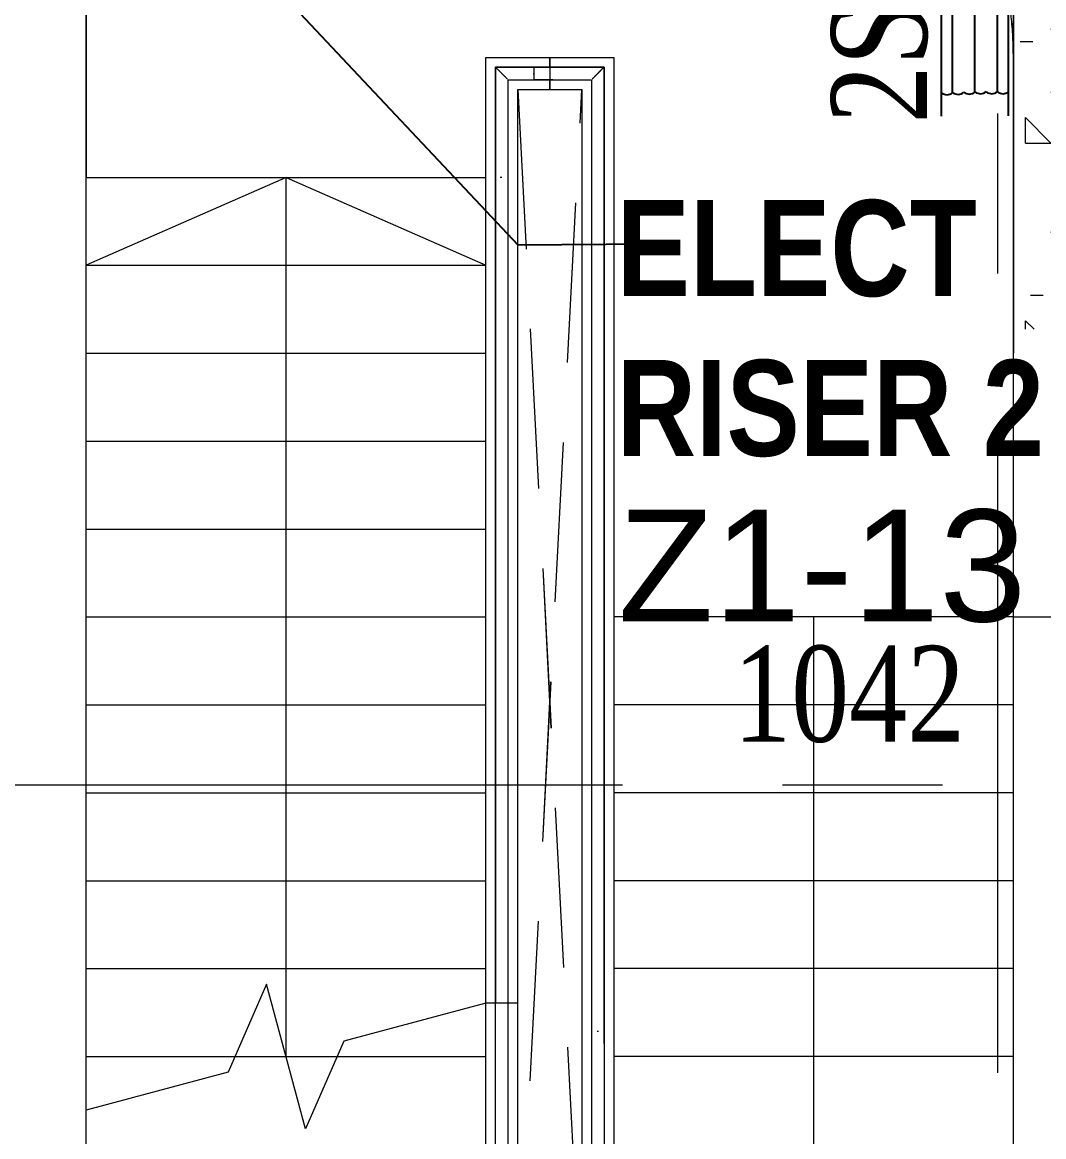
# Model space of a CAD drawing. Header units: millimetres. Extents: x -282761 to 137668, y -273845 to 94451.
# Drawn here: x 100756 to 103950, y -54725 to -51239 of the extents above; entities that cross this region are included whole.
import ezdxf
from ezdxf import colors
from ezdxf.entities.mleader import LeaderData, LeaderLine
from ezdxf.math import Vec2, Vec3

# ---------------------------------------------------------------- set-up
doc = ezdxf.new("R2010")
doc.units = ezdxf.units.MM
for name, pattern in [('BLK_2 - 1ST__2ND_STOREY_PLAN-archi clean_11 SEPT 2024$0$1599_DB_A_BLK2_HQ_R21-2ND STOREY 20230517--$0$IDA - Hidden 2-1', [750, 500, -250]), ('BLK_2 - 1ST__2ND_STOREY_PLAN-archi clean_11 SEPT 2024$0$1599_DB_A_BLK2_HQ_R21-2ND STOREY 20230517--$0$IDA_Stair Clear', [675, 400, -137.5, 0, -137.5]), ('BLK_2 - 1ST__2ND_STOREY_PLAN-archi clean_11 SEPT 2024$0$IDA - Grid Line', [3500, 2000, -500, 500, -500]), ('BLK_2 - 1ST__2ND_STOREY_PLAN-archi clean_11 SEPT 2024$0$IDA - Hidden 065', [537.5, 375, -162.5]), ('BLK_2 - 1ST__2ND_STOREY_PLAN-archi clean_11 SEPT 2024$0$IDA - Hidden 2-1', [750, 500, -250]), ('BLK_2 - 1ST__2ND_STOREY_PLAN-archi clean_11 SEPT 2024$0$IDA_Stair Clear', [675, 400, -137.5, 0, -137.5])]:
    doc.linetypes.add(name, pattern=pattern)
for name, color, linetype in [('ADRESS', 42, 'Continuous'), ('ANNOTATION', 7, 'Continuous'), ('M-_FIRE----_E-', 14, 'Continuous'), ('ROOMNAME', 7, 'Continuous'), ('ZONENAME', 152, 'Continuous')]:
    doc.layers.add(name, color=color, linetype=linetype)
for name, color, linetype, lineweight in [('BLK_2 - 1ST__2ND_STOREY_PLAN-archi clean_11 SEPT 2024$0$0-1', 8, 'Continuous', 5), ('BLK_2 - 1ST__2ND_STOREY_PLAN-archi clean_11 SEPT 2024$0$1599_DB_A_BLK2_HQ_R21-2ND STOREY 20230517--$0$A-_DETA----_ED-3', 8, 'BLK_2 - 1ST__2ND_STOREY_PLAN-archi clean_11 SEPT 2024$0$1599_DB_A_BLK2_HQ_R21-2ND STOREY 20230517--$0$IDA_Stair Clear', 9), ('BLK_2 - 1ST__2ND_STOREY_PLAN-archi clean_11 SEPT 2024$0$1599_DB_A_BLK2_HQ_R21-2ND STOREY 20230517--$0$A-_DETA----_ED-4', 8, 'BLK_2 - 1ST__2ND_STOREY_PLAN-archi clean_11 SEPT 2024$0$1599_DB_A_BLK2_HQ_R21-2ND STOREY 20230517--$0$IDA - Hidden 2-1', 9), ('BLK_2 - 1ST__2ND_STOREY_PLAN-archi clean_11 SEPT 2024$0$1599_DB_A_BLK2_HQ_R21-2ND STOREY 20230517--$0$A-_HANR----_E3', 8, 'Continuous', 9), ('BLK_2 - 1ST__2ND_STOREY_PLAN-archi clean_11 SEPT 2024$0$1599_DB_A_BLK2_HQ_R21-2ND STOREY 20230517--$0$A-_HANR----_E6', 8, 'Continuous', 9), ('BLK_2 - 1ST__2ND_STOREY_PLAN-archi clean_11 SEPT 2024$0$1599_DB_A_BLK2_HQ_R21-2ND STOREY 20230517--$0$S-_COLN----_E', 8, 'Continuous', 9), ('BLK_2 - 1ST__2ND_STOREY_PLAN-archi clean_11 SEPT 2024$0$_CATCHMENT_DRAIN', 8, 'Continuous', 0), ('BLK_2 - 1ST__2ND_STOREY_PLAN-archi clean_11 SEPT 2024$0$A-_DETA----_ED-3', 8, 'BLK_2 - 1ST__2ND_STOREY_PLAN-archi clean_11 SEPT 2024$0$IDA - Hidden 065', 9), ('BLK_2 - 1ST__2ND_STOREY_PLAN-archi clean_11 SEPT 2024$0$A-_DETA----_ED-5', 8, 'BLK_2 - 1ST__2ND_STOREY_PLAN-archi clean_11 SEPT 2024$0$IDA - Hidden 2-1', 9), ('BLK_2 - 1ST__2ND_STOREY_PLAN-archi clean_11 SEPT 2024$0$A-_DETA----_ED-6', 8, 'BLK_2 - 1ST__2ND_STOREY_PLAN-archi clean_11 SEPT 2024$0$IDA_Stair Clear', 9), ('BLK_2 - 1ST__2ND_STOREY_PLAN-archi clean_11 SEPT 2024$0$A-_HANR----_E1', 8, 'Continuous', 9), ('BLK_2 - 1ST__2ND_STOREY_PLAN-archi clean_11 SEPT 2024$0$A-_HANR----_E3', 8, 'Continuous', 9), ('BLK_2 - 1ST__2ND_STOREY_PLAN-archi clean_11 SEPT 2024$0$A-_HANR----_E6', 8, 'Continuous', 9), ('BLK_2 - 1ST__2ND_STOREY_PLAN-archi clean_11 SEPT 2024$0$A-_WALL----_E-1', 8, 'Continuous', 18), ('BLK_2 - 1ST__2ND_STOREY_PLAN-archi clean_11 SEPT 2024$0$A-_WALLPRTN_E', 8, 'Continuous', 9), ('BLK_2 - 1ST__2ND_STOREY_PLAN-archi clean_11 SEPT 2024$0$A-_WALLPRTN_E-1', 8, 'Continuous', 18), ('BLK_2 - 1ST__2ND_STOREY_PLAN-archi clean_11 SEPT 2024$0$S-_ANOTGRID_E-1', 8, 'BLK_2 - 1ST__2ND_STOREY_PLAN-archi clean_11 SEPT 2024$0$IDA - Grid Line', 9), ('BLK_2 - 1ST__2ND_STOREY_PLAN-archi clean_11 SEPT 2024$0$S-_STRC----_A', 8, 'Continuous', 9), ('BLK_2 - 1ST__2ND_STOREY_PLAN-archi clean_11 SEPT 2024$0$S-_STRC----_E', 8, 'Continuous', 9)]:
    doc.layers.add(name, color=color, linetype=linetype, lineweight=lineweight)
doc.styles.add('BLK_2 - 1ST__2ND_STOREY_PLAN_12  JUNE 2024$0$Arial Narrow_B_3', font='ARIALNB.TTF', dxfattribs={"height": 300})
doc.styles.get("Standard").update_dxf_attribs({"font": 'arial.ttf'})
doc.styles.add('TIME', font='times.ttf', dxfattribs={"width": 0.8})
doc.dimstyles.new('ROOM', dxfattribs={"dimscale": 1000, "dimtxt": 0.18, "dimasz": 0.18, "dimexe": 0.18, "dimexo": 0.0625, "dimgap": 0.09, "dimtad": 0, "dimtih": 1, "dimtoh": 1, "dimdec": 0, "dimzin": 0, "dimdsep": 46, "dimtxsty": 'Standard', "dimblk": 'OBLIQUE', "dimcen": 0.09, "dimadec": 0, "dimazin": 0, "dimtfac": 1, "dimtdec": 0, "dimtofl": 0, "dimtmove": 0, "dimatfit": 3, "dimldrblk": 'DOT', "dimfxl": 1, "dimtolj": 1, "dimtzin": 0, "dimarcsym": 0})

# ---------------------------------------------------------------- blocks, each defined once
blk = doc.blocks.new('_Dot')
at = {"color": 0, "linetype": 'ByBlock', "lineweight": -2}
blk.add_line((-0.5, 0), (-1, 0), dxfattribs=at)
at = {"color": 0, "linetype": 'ByBlock', "const_width": 0.5}
blk.add_lwpolyline([(-0.25, 0, 1), (0.25, 0, 1)], format="xyb", close=True, dxfattribs=at)
blk = doc.blocks.new('_Oblique')
at = {"color": 0, "linetype": 'ByBlock', "lineweight": -2}
blk.add_line((-0.5, -0.5), (0.5, 0.5), dxfattribs=at)
blk = doc.blocks.new('2SFH')
for p, q in [((-60515.9, -53977.6), (-59701.4, -53977.6)), ((-60424.2, -54021.3), (-59773.1, -54021.3)), ((-60421.6, -54108.9), (-59775.7, -54108.9)), ((-60421.6, -54196.5), (-59775.7, -54196.5)), ((-60514.8, -54240.3), (-59700.3, -54240.3))]:
    blk.add_line(p, q)
for centre, start, end in [((-60398.7, -53998.7), 141.7332, 221.6416), ((-59798.6, -53998.7), 318.3584, 38.2668), ((-60397.4, -54042.5), 141.7332, 221.6416), ((-59799.9, -54042.5), 318.3584, 38.2668), ((-60396.1, -54086.2), 141.7332, 221.6416), ((-59801.2, -54086.2), 318.3584, 38.2668), ((-60394.8, -54130), 141.7332, 221.6416), ((-59802.5, -54130), 318.3584, 38.2668), ((-60394.8, -54173.8), 141.7332, 221.6416), ((-59802.5, -54173.8), 318.3584, 38.2668), ((-60394.8, -54217.6), 141.7332, 221.6416), ((-59802.5, -54217.6), 318.3584, 38.2668)]:
    blk.add_arc(centre, 34.1, start, end)
at = {"style": 'TIME', "width": 0.8}
blk.add_text('2SFH', height=375, dxfattribs=at).set_placement((-60545.1, -53920.9))
blk = doc.blocks.new('BLK_2 - 1ST__2ND_STOREY_PLAN-archi clean_11 SEPT 2024$0$Railing - Railing-4034305-BLK 2 2ND STOREY PLAN')
at = {"layer": 'BLK_2 - 1ST__2ND_STOREY_PLAN-archi clean_11 SEPT 2024$0$A-_HANR----_E3'}
for p, q in [((12420.7, -51349.7), (12620.7, -51349.7)), ((12420.7, -51724.7), (12420.7, -51349.7)), ((12620.7, -51349.7), (12620.7, -51379.7)), ((12520.7, -51449.7), (12620.7, -51449.7)), ((12520.7, -51724.7), (12520.7, -51449.7)), ((12620.7, -51419.7), (12620.7, -51449.7)), ((12420.7, -55297.1), (12420.7, -51724.7)), ((12520.7, -55297.1), (12520.7, -51724.7)), ((12720.7, -51724.7), (12720.7, -55024.7)), ((12820.7, -51724.7), (12820.7, -55024.7))]:
    blk.add_line(p, q, dxfattribs=at)
blk = doc.blocks.new('BLK_2 - 1ST__2ND_STOREY_PLAN-archi clean_11 SEPT 2024$0$Top Rail Type - Top Rail_Internal_-4034306-BLK 2 2ND STOREY PLAN')
at = {"layer": 'BLK_2 - 1ST__2ND_STOREY_PLAN-archi clean_11 SEPT 2024$0$A-_HANR----_E6'}
for p, q in [((12450.7, -51379.7), (12450.7, -51718.8)), ((12620.7, -51379.7), (12450.7, -51379.7)), ((12620.7, -51399.7), (12620.7, -51404.8)), ((12490.7, -51718.8), (12490.7, -51419.7)), ((12490.7, -51419.7), (12620.7, -51419.7)), ((12450.7, -51718.8), (12450.7, -54307.2)), ((12490.7, -54307.2), (12490.7, -51718.8))]:
    blk.add_line(p, q, dxfattribs=at)
for points in [[(12488, -51417), (12487.6, -51416.5), (12486.9, -51415.8), (12485.8, -51414.7), (12484.6, -51413.5), (12482.9, -51411.9), (12481.1, -51410), (12479.6, -51408.5), (12478.4, -51407.3), (12477.1, -51406.1), (12475.9, -51404.8), (12474.6, -51403.6), (12473.3, -51402.3), (12472, -51401), (12470.7, -51399.7), (12469.4, -51398.4), (12468.1, -51397), (12466.8, -51395.7), (12465.5, -51394.5), (12464.3, -51393.2), (12463.1, -51392), (12461.9, -51390.8), (12460.7, -51389.7), (12459.6, -51388.5), (12458.2, -51387.1), (12456.9, -51385.8), (12455.7, -51384.6), (12454.6, -51383.5), (12453.8, -51382.8), (12453.4, -51382.3)], [(12453.4, -51382.3), (12453.8, -51382.8), (12454.6, -51383.5), (12455.7, -51384.6), (12456.9, -51385.8), (12458.5, -51387.5), (12460.3, -51389.3), (12461.9, -51390.8), (12463.1, -51392), (12464.3, -51393.2), (12465.5, -51394.5), (12466.8, -51395.7), (12468.1, -51397), (12469.4, -51398.4), (12470.7, -51399.7), (12472, -51401), (12473.3, -51402.3), (12474.6, -51403.6), (12475.9, -51404.8), (12477.1, -51406.1), (12478.4, -51407.3), (12479.6, -51408.5), (12480.7, -51409.7), (12481.8, -51410.8), (12483.2, -51412.2), (12484.6, -51413.5), (12485.8, -51414.7), (12486.9, -51415.8), (12487.6, -51416.5), (12488, -51417)]]:
    blk.add_open_spline(points, degree=3, knots=[0.1666667, 0.1666667, 0.1666667, 0.1666667, 0.2083333, 0.2291667, 0.25, 0.2916667, 0.3333333, 0.3541667, 0.375, 0.3958333, 0.4166667, 0.4375, 0.4583333, 0.4791667, 0.5, 0.5208333, 0.5416667, 0.5625, 0.5833333, 0.6041667, 0.625, 0.6458333, 0.6666667, 0.6875, 0.7083333, 0.75, 0.7708333, 0.7916667, 0.8333333, 0.8333333, 0.8333333, 0.8333333], dxfattribs=at)
blk.add_open_spline([(12470.7, -51724.7), (12469, -51724.7), (12467.2, -51724.6), (12465.5, -51724.5)], degree=3, dxfattribs=at)
blk = doc.blocks.new('BLK_2 - 1ST__2ND_STOREY_PLAN-archi clean_11 SEPT 2024$0$Top Rail Type - Top Rail_Internal_-V71-BLK 2 2ND STOREY PLAN')
at = {"layer": 'BLK_2 - 1ST__2ND_STOREY_PLAN-archi clean_11 SEPT 2024$0$A-_HANR----_E6'}
for p, q in [((12450.7, -51379.7), (12620.7, -51379.7)), ((12450.7, -51724.7), (12450.7, -51379.7)), ((12620.7, -51379.7), (12620.7, -51419.7)), ((12490.7, -51419.7), (12620.7, -51419.7)), ((12490.7, -51724.7), (12490.7, -51419.7)), ((12450.7, -54307.2), (12450.7, -51724.7)), ((12490.7, -54307.2), (12490.7, -51724.7))]:
    blk.add_line(p, q, dxfattribs=at)
blk = doc.blocks.new('BLK_2 - 1ST__2ND_STOREY_PLAN-archi clean_11 SEPT 2024$0$Railing - Railing-3054689-BLK 2 2ND STOREY PLAN')
at = {"layer": 'BLK_2 - 1ST__2ND_STOREY_PLAN-archi clean_11 SEPT 2024$0$A-_HANR----_E3'}
for p, q in [((12620.7, -51349.7), (12820.7, -51349.7)), ((12620.7, -51379.7), (12620.7, -51349.7)), ((12820.7, -51349.7), (12820.7, -52824.7)), ((12620.7, -51449.7), (12620.7, -51419.7)), ((12620.7, -51449.7), (12720.7, -51449.7)), ((12720.7, -51449.7), (12720.7, -52824.7)), ((12720.7, -52824.7), (12720.7, -55024.7)), ((12820.7, -52824.7), (12820.7, -55024.7)), ((12520.7, -54307.2), (12420.7, -54307.2)), ((12420.7, -55299.7), (12420.7, -54307.2)), ((12485.7, -54307.2), (12455.7, -54307.2)), ((12485.7, -54307.2), (12455.7, -54307.2)), ((12485.7, -54307.2), (12455.7, -54307.2)), ((12485.7, -54307.2), (12455.7, -54307.2)), ((12485.7, -54307.2), (12455.7, -54307.2)), ((12520.7, -55299.7), (12520.7, -54307.2))]:
    blk.add_line(p, q, dxfattribs=at)
blk = doc.blocks.new('BLK_2 - 1ST__2ND_STOREY_PLAN-archi clean_11 SEPT 2024$0$Top Rail Type - Top Rail_Internal_-3054690-BLK 2 2ND STOREY PLAN')
at = {"layer": 'BLK_2 - 1ST__2ND_STOREY_PLAN-archi clean_11 SEPT 2024$0$A-_HANR----_E6'}
for p, q in [((12620.7, -51379.7), (12590.7, -51379.7)), ((12630.7, -51379.7), (12590.7, -51379.7)), ((12790.7, -51379.7), (12620.7, -51379.7)), ((12790.7, -52830.5), (12790.7, -51379.7)), ((12590.7, -51419.7), (12620.7, -51419.7)), ((12590.7, -51419.7), (12630.7, -51419.7)), ((12620.7, -51419.7), (12750.7, -51419.7)), ((12750.7, -51419.7), (12750.7, -52830.5)), ((12750.7, -52830.5), (12750.7, -54433.3)), ((12790.7, -54433.3), (12790.7, -52830.5)), ((12772.8, -54396.3), (12768.6, -54396.3))]:
    blk.add_line(p, q, dxfattribs=at)
blk.add_open_spline([(12571.4, -51404.8), (12570.9, -51403.1), (12570.7, -51401.4), (12570.7, -51399.7)], degree=3, dxfattribs=at)
for points in [[(12753.4, -51417), (12753.8, -51416.5), (12754.6, -51415.8), (12755.7, -51414.7), (12756.9, -51413.5), (12758.5, -51411.9), (12760.3, -51410.1), (12761.8, -51408.5), (12763.1, -51407.3), (12764.3, -51406.1), (12765.5, -51404.8), (12766.8, -51403.6), (12768.1, -51402.3), (12769.4, -51401), (12770.7, -51399.7), (12772, -51398.3), (12773.3, -51397), (12774.6, -51395.8), (12775.9, -51394.5), (12777.1, -51393.2), (12778.4, -51392), (12779.6, -51390.8), (12780.7, -51389.7), (12781.8, -51388.5), (12783.2, -51387.1), (12784.6, -51385.8), (12785.7, -51384.6), (12786.9, -51383.5), (12787.6, -51382.8), (12788, -51382.3)], [(12788, -51382.3), (12787.6, -51382.8), (12786.9, -51383.5), (12785.7, -51384.6), (12784.6, -51385.8), (12782.9, -51387.4), (12781.1, -51389.3), (12779.6, -51390.8), (12778.4, -51392), (12777.1, -51393.2), (12775.9, -51394.5), (12774.6, -51395.8), (12773.3, -51397), (12772, -51398.3), (12770.7, -51399.7), (12769.4, -51401), (12768.1, -51402.3), (12766.8, -51403.6), (12765.5, -51404.8), (12764.3, -51406.1), (12763.1, -51407.3), (12761.8, -51408.5), (12760.7, -51409.7), (12759.6, -51410.8), (12758.2, -51412.2), (12756.9, -51413.5), (12755.7, -51414.7), (12754.6, -51415.8), (12753.8, -51416.5), (12753.4, -51417)]]:
    blk.add_open_spline(points, degree=3, knots=[0.1666667, 0.1666667, 0.1666667, 0.1666667, 0.2083333, 0.2291667, 0.25, 0.2916667, 0.3333333, 0.3541667, 0.375, 0.3958333, 0.4166667, 0.4375, 0.4583333, 0.4791667, 0.5, 0.5208333, 0.5416667, 0.5625, 0.5833333, 0.6041667, 0.625, 0.6458333, 0.6666667, 0.6875, 0.7083333, 0.75, 0.7708333, 0.7916667, 0.8333333, 0.8333333, 0.8333333, 0.8333333], dxfattribs=at)
blk = doc.blocks.new('BLK_2 - 1ST__2ND_STOREY_PLAN-archi clean_11 SEPT 2024$0$Top Rail Type - Top Rail_Internal_-V72-BLK 2 2ND STOREY PLAN')
at = {"layer": 'BLK_2 - 1ST__2ND_STOREY_PLAN-archi clean_11 SEPT 2024$0$A-_HANR----_E6'}
for p, q in [((12630.7, -51379.7), (12570.7, -51379.7)), ((12570.7, -51379.7), (12570.7, -51419.7)), ((12570.7, -51379.7), (12790.7, -51379.7)), ((12790.7, -51379.7), (12790.7, -52824.7)), ((12630.7, -51419.7), (12570.7, -51419.7)), ((12570.7, -51419.7), (12750.7, -51419.7)), ((12750.7, -51419.7), (12750.7, -52824.7)), ((12750.7, -52824.7), (12750.7, -55024.7)), ((12790.7, -52824.7), (12790.7, -55024.7)), ((12490.7, -54307.2), (12450.7, -54307.2)), ((12450.7, -55299.7), (12450.7, -54307.2)), ((12490.7, -55299.7), (12490.7, -54307.2))]:
    blk.add_line(p, q, dxfattribs=at)
blk = doc.blocks.new('BLK_2 - 1ST__2ND_STOREY_PLAN-archi clean_11 SEPT 2024$0$IDA - Stair Turning Space - 1250-2824373-BLK 2 2ND STOREY PLAN')
at = {"layer": 'BLK_2 - 1ST__2ND_STOREY_PLAN-archi clean_11 SEPT 2024$0$A-_DETA----_ED-6'}
blk.add_line((0, 1250), (400, 1250), dxfattribs=at)
for centre, start, end in [((0, 0), 90, 180), ((400, 0), 0, 90)]:
    blk.add_arc(centre, 1250, start, end, dxfattribs=at)
blk = doc.blocks.new('BLK_2 - 1ST__2ND_STOREY_PLAN-archi clean_11 SEPT 2024$0$IDA - 2D Void - Line Type_IDA - Hidden 2-1-3116779-BLK 2 2ND STOREY PLAN')
at = {"layer": 'BLK_2 - 1ST__2ND_STOREY_PLAN-archi clean_11 SEPT 2024$0$A-_DETA----_ED-5'}
for p, q in [((3850, 200), (0, 0)), ((0, 200), (3850, 0))]:
    blk.add_line(p, q, dxfattribs=at)
blk = doc.blocks.new('BLK_2 - 1ST__2ND_STOREY_PLAN-archi clean_11 SEPT 2024$0$1599_DB_A_BLK2_HQ_R21_rvt-2-BLK 2 2ND STOREY PLAN')
at = {"layer": 'BLK_2 - 1ST__2ND_STOREY_PLAN-archi clean_11 SEPT 2024$0$A-_WALL----_E-1'}
blk.add_line((-117236.4, -94927.4), (-117236.4, -93547.4), dxfattribs=at)
at = {"layer": 'BLK_2 - 1ST__2ND_STOREY_PLAN-archi clean_11 SEPT 2024$0$A-_WALLPRTN_E'}
blk.add_line((-117236.4, -95827.4), (-117036.4, -95827.4), dxfattribs=at)
at = {"layer": 'BLK_2 - 1ST__2ND_STOREY_PLAN-archi clean_11 SEPT 2024$0$A-_WALLPRTN_E-1'}
blk.add_line((-120136.4, -99427.4), (-120136.4, -92142.4), dxfattribs=at)
at = {"layer": 'BLK_2 - 1ST__2ND_STOREY_PLAN-archi clean_11 SEPT 2024$0$S-_STRC----_A'}
for p, q in [((-119511.4, -94452.4), (-120136.4, -94727.4)), ((-119511.4, -94727.4), (-119511.4, -94452.4)), ((-119511.4, -94452.4), (-118886.4, -94727.4)), ((-119511.4, -95002.4), (-119511.4, -94727.4)), ((-119511.4, -95277.4), (-119511.4, -95002.4)), ((-119511.4, -95552.4), (-119511.4, -95277.4)), ((-119511.4, -95827.4), (-119511.4, -95552.4)), ((-119511.4, -96102.4), (-119511.4, -95827.4)), ((-117861.4, -95827.4), (-117861.4, -96102.4)), ((-119511.4, -96377.4), (-119511.4, -96102.4)), ((-117861.4, -96102.4), (-117861.4, -96377.4)), ((-119511.4, -96652.4), (-119511.4, -96377.4)), ((-117861.4, -96377.4), (-117861.4, -96652.4)), ((-119511.4, -96927.4), (-119511.4, -96652.4)), ((-117861.4, -96652.4), (-117861.4, -96927.4)), ((-119511.4, -97202.4), (-119511.4, -96927.4)), ((-117861.4, -96927.4), (-117861.4, -97202.4)), ((-117861.4, -97202.4), (-117861.4, -97477.4))]:
    blk.add_line(p, q, dxfattribs=at)
at = {"layer": 'BLK_2 - 1ST__2ND_STOREY_PLAN-archi clean_11 SEPT 2024$0$S-_STRC----_E'}
for p, q in [((-120136.4, -92142.4), (-120136.4, -94452.4)), ((-117236.4, -99227.4), (-117236.4, -92142.4)), ((-118886.4, -94077.4), (-118486.4, -94077.4)), ((-118886.4, -94452.4), (-118886.4, -94077.4)), ((-118486.4, -94077.4), (-118486.4, -95852.4)), ((-120136.4, -94452.4), (-118886.4, -94452.4)), ((-120136.4, -94727.4), (-120136.4, -94452.4)), ((-118886.4, -94727.4), (-118886.4, -94452.4)), ((-118486.4, -94452.4), (-118486.4, -94727.4)), ((-117236.4, -94452.4), (-117236.4, -94727.4)), ((-120136.4, -95002.4), (-120136.4, -94727.4)), ((-120136.4, -94727.4), (-118886.4, -94727.4)), ((-118886.4, -95002.4), (-118886.4, -94727.4)), ((-118486.4, -94727.4), (-118486.4, -95002.4)), ((-117236.4, -94727.4), (-117236.4, -95002.4)), ((-120136.4, -95277.4), (-120136.4, -95002.4)), ((-120136.4, -95002.4), (-118886.4, -95002.4)), ((-118886.4, -95277.4), (-118886.4, -95002.4)), ((-118486.4, -95002.4), (-118486.4, -95277.4)), ((-120136.4, -95552.4), (-120136.4, -95277.4)), ((-120136.4, -95277.4), (-118886.4, -95277.4)), ((-118886.4, -95552.4), (-118886.4, -95277.4)), ((-118486.4, -95277.4), (-118486.4, -95552.4)), ((-120136.4, -95827.4), (-120136.4, -95552.4)), ((-120136.4, -95552.4), (-118886.4, -95552.4)), ((-118886.4, -95827.4), (-118886.4, -95552.4)), ((-118486.4, -95552.4), (-118486.4, -95827.4)), ((-120136.4, -96102.4), (-120136.4, -95827.4)), ((-120136.4, -95827.4), (-118886.4, -95827.4)), ((-118886.4, -96102.4), (-118886.4, -95827.4)), ((-117236.4, -95827.4), (-118486.4, -95827.4)), ((-118486.4, -95827.4), (-118486.4, -96102.4)), ((-118486.4, -95827.4), (-118486.4, -96102.4)), ((-120136.4, -96377.4), (-120136.4, -96102.4)), ((-120136.4, -96102.4), (-118886.4, -96102.4)), ((-118886.4, -96377.4), (-118886.4, -96102.4)), ((-118486.4, -96102.4), (-118486.4, -96377.4)), ((-117236.4, -96102.4), (-118486.4, -96102.4)), ((-118486.4, -96102.4), (-118486.4, -96377.4)), ((-117236.4, -96102.4), (-118486.4, -96102.4)), ((-120136.4, -96652.4), (-120136.4, -96377.4)), ((-120136.4, -96377.4), (-118886.4, -96377.4)), ((-118886.4, -96652.4), (-118886.4, -96377.4)), ((-118486.4, -96377.4), (-118486.4, -96652.4)), ((-117236.4, -96377.4), (-118486.4, -96377.4)), ((-118486.4, -96377.4), (-118486.4, -96652.4)), ((-117236.4, -96377.4), (-118486.4, -96377.4)), ((-120136.4, -96927.4), (-120136.4, -96652.4)), ((-120136.4, -96652.4), (-118886.4, -96652.4)), ((-118886.4, -96927.4), (-118886.4, -96652.4)), ((-118486.4, -96652.4), (-118486.4, -96927.4)), ((-117236.4, -96652.4), (-118486.4, -96652.4)), ((-118486.4, -96652.4), (-118486.4, -96927.4)), ((-117236.4, -96652.4), (-118486.4, -96652.4)), ((-120136.4, -97202.4), (-120136.4, -96927.4)), ((-120136.4, -96927.4), (-118886.4, -96927.4)), ((-118886.4, -97202.4), (-118886.4, -96927.4)), ((-118486.4, -96927.4), (-118486.4, -97202.4)), ((-117236.4, -96927.4), (-118486.4, -96927.4)), ((-118486.4, -96927.4), (-118486.4, -97202.4)), ((-117236.4, -96927.4), (-118486.4, -96927.4)), ((-119572, -96976), (-119692.5, -97250.9)), ((-119450.7, -97428.8), (-119572, -96976)), ((-118886.4, -97034.9), (-119330.3, -97153.8)), ((-118886.4, -97202.4), (-118886.4, -97034.9)), ((-119330.3, -97153.8), (-119450.7, -97428.8)), ((-120136.4, -97477.4), (-120136.4, -97202.4)), ((-120136.4, -97202.4), (-118886.4, -97202.4)), ((-119671.2, -97202.4), (-119511.4, -97202.4)), ((-119351.5, -97202.4), (-118886.4, -97202.4)), ((-118886.4, -97477.4), (-118886.4, -97202.4)), ((-118886.4, -97477.4), (-118886.4, -97202.4)), ((-118486.4, -97202.4), (-118486.4, -97477.4)), ((-117236.4, -97202.4), (-118486.4, -97202.4)), ((-118486.4, -97202.4), (-118486.4, -97477.4)), ((-117236.4, -97202.4), (-118486.4, -97202.4)), ((-119692.5, -97250.9), (-120136.4, -97369.8)), ((-120136.4, -97477.4), (-120136.4, -97369.8))]:
    blk.add_line(p, q, dxfattribs=at)
at = {"layer": 'BLK_2 - 1ST__2ND_STOREY_PLAN-archi clean_11 SEPT 2024$0$A-_DETA----_ED-3'}
blk.add_blockref('BLK_2 - 1ST__2ND_STOREY_PLAN-archi clean_11 SEPT 2024$0$IDA - Stair Turning Space - 1250-2824373-BLK 2 2ND STOREY PLAN', (-118886.4, -94077.4), dxfattribs=at)
at = {"layer": 'BLK_2 - 1ST__2ND_STOREY_PLAN-archi clean_11 SEPT 2024$0$A-_DETA----_ED-3', "rotation": 90}
blk.add_blockref('BLK_2 - 1ST__2ND_STOREY_PLAN-archi clean_11 SEPT 2024$0$IDA - 2D Void - Line Type_IDA - Hidden 2-1-3116779-BLK 2 2ND STOREY PLAN', (-118586.4, -98027.4), dxfattribs=at)
at = {"layer": 'BLK_2 - 1ST__2ND_STOREY_PLAN-archi clean_11 SEPT 2024$0$A-_HANR----_E1'}
for name in ['BLK_2 - 1ST__2ND_STOREY_PLAN-archi clean_11 SEPT 2024$0$Railing - Railing-4034305-BLK 2 2ND STOREY PLAN', 'BLK_2 - 1ST__2ND_STOREY_PLAN-archi clean_11 SEPT 2024$0$Railing - Railing-3054689-BLK 2 2ND STOREY PLAN']:
    blk.add_blockref(name, (-131307.1, -42727.7), dxfattribs=at)
at = {"layer": 'BLK_2 - 1ST__2ND_STOREY_PLAN-archi clean_11 SEPT 2024$0$A-_HANR----_E6'}
for name in ['BLK_2 - 1ST__2ND_STOREY_PLAN-archi clean_11 SEPT 2024$0$Top Rail Type - Top Rail_Internal_-4034306-BLK 2 2ND STOREY PLAN', 'BLK_2 - 1ST__2ND_STOREY_PLAN-archi clean_11 SEPT 2024$0$Top Rail Type - Top Rail_Internal_-V71-BLK 2 2ND STOREY PLAN', 'BLK_2 - 1ST__2ND_STOREY_PLAN-archi clean_11 SEPT 2024$0$Top Rail Type - Top Rail_Internal_-V72-BLK 2 2ND STOREY PLAN', 'BLK_2 - 1ST__2ND_STOREY_PLAN-archi clean_11 SEPT 2024$0$Top Rail Type - Top Rail_Internal_-3054690-BLK 2 2ND STOREY PLAN']:
    blk.add_blockref(name, (-131307.1, -42727.7), dxfattribs=at)
blk = doc.blocks.new('BLK_2 - 1ST__2ND_STOREY_PLAN-archi clean_11 SEPT 2024$0$1599_DB_A_BLK2_HQ_R21-2ND STOREY 20230517--$0$IDA - 2D Void - Line Type_IDA - Hidden 2-1-3116779-LINKVIEW_BLK2_2ND STOREY')
at = {"layer": 'BLK_2 - 1ST__2ND_STOREY_PLAN-archi clean_11 SEPT 2024$0$1599_DB_A_BLK2_HQ_R21-2ND STOREY 20230517--$0$A-_DETA----_ED-4'}
for p, q in [((3850, 200), (0, 0)), ((0, 200), (3850, 0))]:
    blk.add_line(p, q, dxfattribs=at)
blk = doc.blocks.new('BLK_2 - 1ST__2ND_STOREY_PLAN-archi clean_11 SEPT 2024$0$1599_DB_A_BLK2_HQ_R21-2ND STOREY 20230517--$0$IDA - Stair Turning Space - 1250-2824373-LINKVIEW_BLK2_2ND STOREY')
at = {"layer": 'BLK_2 - 1ST__2ND_STOREY_PLAN-archi clean_11 SEPT 2024$0$1599_DB_A_BLK2_HQ_R21-2ND STOREY 20230517--$0$A-_DETA----_ED-3'}
blk.add_line((0, 1250), (400, 1250), dxfattribs=at)
for centre, start, end in [((0, 0), 90, 180), ((400, 0), 0, 90)]:
    blk.add_arc(centre, 1250, start, end, dxfattribs=at)
blk = doc.blocks.new('BLK_2 - 1ST__2ND_STOREY_PLAN-archi clean_11 SEPT 2024$0$1599_DB_A_BLK2_HQ_R21-2ND STOREY 20230517--$0$Top Rail Type - Top Rail_Internal_-V4-LINKVIEW_BLK2_2ND STOREY')
at = {"layer": 'BLK_2 - 1ST__2ND_STOREY_PLAN-archi clean_11 SEPT 2024$0$1599_DB_A_BLK2_HQ_R21-2ND STOREY 20230517--$0$A-_HANR----_E6'}
for p, q in [((12570.7, -51379.7), (12570.7, -51419.7)), ((12570.7, -51379.7), (12790.7, -51379.7)), ((12790.7, -51379.7), (12790.7, -52824.7)), ((12570.7, -51419.7), (12750.7, -51419.7)), ((12750.7, -51419.7), (12750.7, -52824.7)), ((12750.7, -52824.7), (12750.7, -55024.7)), ((12790.7, -52824.7), (12790.7, -55024.7)), ((12490.7, -54307.2), (12450.7, -54307.2)), ((12450.7, -55299.7), (12450.7, -54307.2)), ((12490.7, -55299.7), (12490.7, -54307.2))]:
    blk.add_line(p, q, dxfattribs=at)
blk = doc.blocks.new('BLK_2 - 1ST__2ND_STOREY_PLAN-archi clean_11 SEPT 2024$0$1599_DB_A_BLK2_HQ_R21-2ND STOREY 20230517--$0$Top Rail Type - Top Rail_Internal_-3054690-LINKVIEW_BLK2_2ND STOREY')
at = {"layer": 'BLK_2 - 1ST__2ND_STOREY_PLAN-archi clean_11 SEPT 2024$0$1599_DB_A_BLK2_HQ_R21-2ND STOREY 20230517--$0$A-_HANR----_E6'}
for p, q in [((12620.7, -51379.7), (12590.7, -51379.7)), ((12790.7, -51379.7), (12620.7, -51379.7)), ((12790.7, -52825.1), (12790.7, -51379.7)), ((12590.7, -51419.7), (12620.7, -51419.7)), ((12620.7, -51419.7), (12750.7, -51419.7)), ((12750.7, -51419.7), (12750.7, -52825.1)), ((12750.7, -52830.5), (12750.7, -54433.3)), ((12790.7, -54433.3), (12790.7, -52830.5)), ((12772.8, -54396.3), (12768.6, -54396.3))]:
    blk.add_line(p, q, dxfattribs=at)
for points in [[(12571.4, -51404.8), (12570.9, -51403.1), (12570.7, -51401.4), (12570.7, -51399.7)], [(12765.5, -51404.8), (12766, -51404.4), (12766.8, -51403.6), (12768.1, -51402.3), (12769.4, -51401), (12770.3, -51400.1), (12770.7, -51399.7)]]:
    blk.add_open_spline(points, degree=3, dxfattribs=at)
blk = doc.blocks.new('BLK_2 - 1ST__2ND_STOREY_PLAN-archi clean_11 SEPT 2024$0$1599_DB_A_BLK2_HQ_R21-2ND STOREY 20230517--$0$Railing - Railing-3054689-LINKVIEW_BLK2_2ND STOREY')
at = {"layer": 'BLK_2 - 1ST__2ND_STOREY_PLAN-archi clean_11 SEPT 2024$0$1599_DB_A_BLK2_HQ_R21-2ND STOREY 20230517--$0$A-_HANR----_E3'}
for p, q in [((12620.7, -51349.7), (12820.7, -51349.7)), ((12620.7, -51379.7), (12620.7, -51349.7)), ((12820.7, -51349.7), (12820.7, -52824.7)), ((12620.7, -51449.7), (12620.7, -51419.7)), ((12620.7, -51449.7), (12720.7, -51449.7)), ((12720.7, -51449.7), (12720.7, -52824.7)), ((12720.7, -52824.7), (12720.7, -55024.7)), ((12820.7, -52824.7), (12820.7, -55024.7)), ((12450.7, -54307.2), (12420.7, -54307.2)), ((12420.7, -55299.7), (12420.7, -54307.2)), ((12520.7, -54307.2), (12490.7, -54307.2)), ((12520.7, -55299.7), (12520.7, -54307.2))]:
    blk.add_line(p, q, dxfattribs=at)
blk = doc.blocks.new('BLK_2 - 1ST__2ND_STOREY_PLAN-archi clean_11 SEPT 2024$0$1599_DB_A_BLK2_HQ_R21-2ND STOREY 20230517--$0$Top Rail Type - Top Rail_Internal_-V3-LINKVIEW_BLK2_2ND STOREY')
at = {"layer": 'BLK_2 - 1ST__2ND_STOREY_PLAN-archi clean_11 SEPT 2024$0$1599_DB_A_BLK2_HQ_R21-2ND STOREY 20230517--$0$A-_HANR----_E6'}
for p, q in [((12450.7, -51379.7), (12620.7, -51379.7)), ((12450.7, -51724.7), (12450.7, -51379.7)), ((12620.7, -51379.7), (12620.7, -51419.7)), ((12490.7, -51419.7), (12620.7, -51419.7)), ((12490.7, -51724.7), (12490.7, -51419.7)), ((12450.7, -54307.2), (12450.7, -51724.7)), ((12490.7, -54307.2), (12490.7, -51724.7))]:
    blk.add_line(p, q, dxfattribs=at)
blk = doc.blocks.new('BLK_2 - 1ST__2ND_STOREY_PLAN-archi clean_11 SEPT 2024$0$1599_DB_A_BLK2_HQ_R21-2ND STOREY 20230517--$0$Top Rail Type - Top Rail_Internal_-4034306-LINKVIEW_BLK2_2ND STOREY')
at = {"layer": 'BLK_2 - 1ST__2ND_STOREY_PLAN-archi clean_11 SEPT 2024$0$1599_DB_A_BLK2_HQ_R21-2ND STOREY 20230517--$0$A-_HANR----_E6'}
for p, q in [((12450.7, -51379.7), (12450.7, -51718.8)), ((12620.7, -51379.7), (12450.7, -51379.7)), ((12620.7, -51399.7), (12620.7, -51404.8)), ((12490.7, -51718.8), (12490.7, -51419.7)), ((12490.7, -51419.7), (12620.7, -51419.7)), ((12450.7, -51718.8), (12450.7, -54307.2)), ((12490.7, -54307.2), (12490.7, -51718.8))]:
    blk.add_line(p, q, dxfattribs=at)
blk.add_open_spline([(12470.7, -51724.7), (12469, -51724.7), (12467.2, -51724.6), (12465.5, -51724.5)], degree=3, dxfattribs=at)
blk = doc.blocks.new('BLK_2 - 1ST__2ND_STOREY_PLAN-archi clean_11 SEPT 2024$0$1599_DB_A_BLK2_HQ_R21-2ND STOREY 20230517--$0$Railing - Railing-4034305-LINKVIEW_BLK2_2ND STOREY')
at = {"layer": 'BLK_2 - 1ST__2ND_STOREY_PLAN-archi clean_11 SEPT 2024$0$1599_DB_A_BLK2_HQ_R21-2ND STOREY 20230517--$0$A-_HANR----_E3'}
for p, q in [((12420.7, -51349.7), (12620.7, -51349.7)), ((12420.7, -51724.7), (12420.7, -51349.7)), ((12620.7, -51349.7), (12620.7, -51379.7)), ((12520.7, -51449.7), (12620.7, -51449.7)), ((12520.7, -51724.7), (12520.7, -51449.7)), ((12620.7, -51419.7), (12620.7, -51449.7)), ((12420.7, -54307.2), (12420.7, -51724.7)), ((12520.7, -54307.2), (12520.7, -51724.7))]:
    blk.add_line(p, q, dxfattribs=at)
blk = doc.blocks.new('BLK_2 - 1ST__2ND_STOREY_PLAN-archi clean_11 SEPT 2024')
at = {"layer": 'BLK_2 - 1ST__2ND_STOREY_PLAN-archi clean_11 SEPT 2024$0$1599_DB_A_BLK2_HQ_R21-2ND STOREY 20230517--$0$S-_COLN----_E'}
h = blk.add_hatch(dxfattribs=at)
h.set_pattern_fill('FP_5', color=256, style=0, pattern_type=2)
h.set_pattern_definition([(0, (-41522.25, -42727.7), (635, 635), [79.375, -555.625]), (90, (-41522.25, -42727.7), (-635, 635), [79.375, -555.625]), (135, (-41442.9, -42727.7), (-635.0003, 0), [112.253, -785.772]), (0, (-41442.9, -42370.5), (635, 635), [79.375, -555.625]), (45, (-41403.2, -42410.2), (0, 635.0003), [56.127, -841.899]), (135, (-41403.2, -42410.2), (-635.0003, 0), [56.127, -841.899]), (0, (-41204.75, -42211.8), (635, 635), [112.253, -522.747]), (45, (-41204.75, -42211.78), (0, 635.0003), [79.375, -818.651]), (135, (-41092.5, -42211.78), (-635.0003, 0), [79.375, -818.651]), (90, (-41085.7, -42568.96), (-635, 635), [79.375, -555.625]), (45, (-41085.7, -42568.96), (0, 635.0003), [56.127, -841.899]), (135, (-41046, -42529.3), (-635.0003, 0), [56.127, -841.899]), (0, (-41442.9, -42568.96), (635, 635), [39.687, -531.812]), (0, (-40966.6, -42410.2), (635, 635), [39.687, -531.812]), (90, (-41165.07, -42330.84), (-635, 635), [39.687, -531.812]), (135, (-41085.7, -42688.03), (-635.0003, 0), [56.127, -841.899]), (135, (-41363.5, -42251.46), (-635.0003, 0), [56.127, -841.899]), (45, (-41224.6, -42519.36), (0, 635.0003), [56.127, -841.899]), (90, (-41304, -42648.34), (-635, 635), [9.922, -625.078]), (90, (-41274.2, -42380.45), (-635, 635), [9.922, -625.078]), (90, (-40976.55, -42271.3), (-635, 635), [9.922, -625.078]), (90, (-40966.6, -42608.65), (-635, 635), [9.922, -625.078])])
h.paths.add_polyline_path([(-27451.5, -94927.4), (-27251.5, -94927.4), (-27251.5, -93547.4), (-27451.5, -93547.4), (-27451.5, -94910)], flags=0)
for p, q in [((-30351.5, -99227.4), (-30351.5, -92142.4)), ((-27451.5, -92142.4), (-27451.5, -94927.4)), ((-29726.5, -94452.4), (-30351.5, -94727.4)), ((-30351.5, -94452.4), (-29101.5, -94452.4)), ((-29726.5, -94452.4), (-29101.5, -94727.4)), ((-29726.5, -94727.4), (-29726.5, -94452.4)), ((-30351.5, -94727.4), (-29101.5, -94727.4)), ((-29726.5, -95002.4), (-29726.5, -94727.4)), ((-30351.5, -95002.4), (-29101.5, -95002.4)), ((-29726.5, -95277.4), (-29726.5, -95002.4)), ((-30351.5, -95277.4), (-29101.5, -95277.4)), ((-29726.5, -95552.4), (-29726.5, -95277.4)), ((-30351.5, -95552.4), (-29101.5, -95552.4)), ((-29726.5, -95827.4), (-29726.5, -95552.4)), ((-30351.5, -95827.4), (-29101.5, -95827.4)), ((-29726.5, -96102.4), (-29726.5, -95827.4)), ((-27451.5, -95827.4), (-28701.5, -95827.4)), ((-28076.5, -95827.4), (-28076.5, -96102.4)), ((-30351.5, -96102.4), (-29101.5, -96102.4)), ((-29726.5, -96377.4), (-29726.5, -96102.4)), ((-27451.5, -96102.4), (-28701.5, -96102.4)), ((-28076.5, -96102.4), (-28076.5, -96377.4)), ((-30351.5, -96377.4), (-29101.5, -96377.4)), ((-29726.5, -96652.4), (-29726.5, -96377.4)), ((-27451.5, -96377.4), (-28701.5, -96377.4)), ((-28076.5, -96377.4), (-28076.5, -96652.4)), ((-30351.5, -96652.4), (-29101.5, -96652.4)), ((-29726.5, -96927.4), (-29726.5, -96652.4)), ((-27451.5, -96652.4), (-28701.5, -96652.4)), ((-28076.5, -96652.4), (-28076.5, -96927.4)), ((-30351.5, -96927.4), (-29101.5, -96927.4)), ((-29726.5, -97202.4), (-29726.5, -96927.4)), ((-27451.5, -96927.4), (-28701.5, -96927.4)), ((-28076.5, -96927.4), (-28076.5, -97202.4)), ((-29787.2, -96976), (-29907.7, -97250.9)), ((-29665.9, -97428.8), (-29787.2, -96976)), ((-29101.5, -97034.9), (-29545.4, -97153.8)), ((-29545.4, -97153.8), (-29665.9, -97428.8)), ((-30351.5, -97202.4), (-29886.4, -97202.4)), ((-29886.4, -97202.4), (-29726.5, -97202.4)), ((-29726.5, -97202.4), (-29566.7, -97202.4)), ((-29566.7, -97202.4), (-29101.5, -97202.4)), ((-27451.5, -97202.4), (-28701.5, -97202.4)), ((-28076.5, -97202.4), (-28076.5, -97477.4)), ((-29907.7, -97250.9), (-30351.5, -97369.8))]:
    blk.add_line(p, q, dxfattribs=at)
at = {"layer": 'BLK_2 - 1ST__2ND_STOREY_PLAN-archi clean_11 SEPT 2024$0$S-_ANOTGRID_E-1'}
for p, q in [((-27501.5, -28753), (-27501.5, -122559.3)), ((-51673.7, -96352.4), (4860.6, -96352.4))]:
    blk.add_line(p, q, dxfattribs=at)
at = {"layer": 'BLK_2 - 1ST__2ND_STOREY_PLAN-archi clean_11 SEPT 2024$0$0-1'}
blk.add_blockref('BLK_2 - 1ST__2ND_STOREY_PLAN-archi clean_11 SEPT 2024$0$1599_DB_A_BLK2_HQ_R21_rvt-2-BLK 2 2ND STOREY PLAN', (89784.8, 0), dxfattribs=at)
at = {"layer": 'BLK_2 - 1ST__2ND_STOREY_PLAN-archi clean_11 SEPT 2024$0$1599_DB_A_BLK2_HQ_R21-2ND STOREY 20230517--$0$S-_COLN----_E'}
for name, p in [('BLK_2 - 1ST__2ND_STOREY_PLAN-archi clean_11 SEPT 2024$0$1599_DB_A_BLK2_HQ_R21-2ND STOREY 20230517--$0$IDA - Stair Turning Space - 1250-2824373-LINKVIEW_BLK2_2ND STOREY', (-29101.5, -94077.4)), ('BLK_2 - 1ST__2ND_STOREY_PLAN-archi clean_11 SEPT 2024$0$1599_DB_A_BLK2_HQ_R21-2ND STOREY 20230517--$0$Railing - Railing-3054689-LINKVIEW_BLK2_2ND STOREY', (-41522.3, -42727.7)), ('BLK_2 - 1ST__2ND_STOREY_PLAN-archi clean_11 SEPT 2024$0$1599_DB_A_BLK2_HQ_R21-2ND STOREY 20230517--$0$Railing - Railing-4034305-LINKVIEW_BLK2_2ND STOREY', (-41522.3, -42727.7)), ('BLK_2 - 1ST__2ND_STOREY_PLAN-archi clean_11 SEPT 2024$0$1599_DB_A_BLK2_HQ_R21-2ND STOREY 20230517--$0$Top Rail Type - Top Rail_Internal_-V4-LINKVIEW_BLK2_2ND STOREY', (-41522.3, -42727.7)), ('BLK_2 - 1ST__2ND_STOREY_PLAN-archi clean_11 SEPT 2024$0$1599_DB_A_BLK2_HQ_R21-2ND STOREY 20230517--$0$Top Rail Type - Top Rail_Internal_-V3-LINKVIEW_BLK2_2ND STOREY', (-41522.3, -42727.7)), ('BLK_2 - 1ST__2ND_STOREY_PLAN-archi clean_11 SEPT 2024$0$1599_DB_A_BLK2_HQ_R21-2ND STOREY 20230517--$0$Top Rail Type - Top Rail_Internal_-4034306-LINKVIEW_BLK2_2ND STOREY', (-41522.3, -42727.7)), ('BLK_2 - 1ST__2ND_STOREY_PLAN-archi clean_11 SEPT 2024$0$1599_DB_A_BLK2_HQ_R21-2ND STOREY 20230517--$0$Top Rail Type - Top Rail_Internal_-3054690-LINKVIEW_BLK2_2ND STOREY', (-41522.3, -42727.7))]:
    blk.add_blockref(name, p, dxfattribs=at)
at = {"layer": 'BLK_2 - 1ST__2ND_STOREY_PLAN-archi clean_11 SEPT 2024$0$1599_DB_A_BLK2_HQ_R21-2ND STOREY 20230517--$0$S-_COLN----_E', "rotation": 90}
blk.add_blockref('BLK_2 - 1ST__2ND_STOREY_PLAN-archi clean_11 SEPT 2024$0$1599_DB_A_BLK2_HQ_R21-2ND STOREY 20230517--$0$IDA - 2D Void - Line Type_IDA - Hidden 2-1-3116779-LINKVIEW_BLK2_2ND STOREY', (-28801.5, -98027.4), dxfattribs=at)

msp = doc.modelspace()

# ---------------------------------------------------------------- block references
at = {"layer": 'BLK_2 - 1ST__2ND_STOREY_PLAN-archi clean_11 SEPT 2024$0$_CATCHMENT_DRAIN'}
msp.add_blockref('BLK_2 - 1ST__2ND_STOREY_PLAN-archi clean_11 SEPT 2024', (131307.1, 42727.7), dxfattribs=at)
at = {"layer": 'M-_FIRE----_E-', "xscale": 0.8, "yscale": 0.8, "zscale": 0.8, "rotation": 89.99999999999999}
msp.add_blockref('2SFH', (60448.4, -3119.9), dxfattribs=at)

# ---------------------------------------------------------------- texts
at = {"layer": 'ADRESS', "insert": (102979.4, -53189.8), "char_height": 300, "width": 1194.075, "attachment_point": 1, "style": 'TIME'}
msp.add_mtext('1042', dxfattribs=at)
at = {"layer": 'ROOMNAME', "insert": (102614.8, -51795.7), "char_height": 300, "width": 1435.474, "attachment_point": 1, "style": 'BLK_2 - 1ST__2ND_STOREY_PLAN_12  JUNE 2024$0$Arial Narrow_B_3'}
msp.add_mtext('ELECT RISER 2', dxfattribs=at)
at = {"layer": 'ZONENAME', "insert": (102732.3, -52763.7), "char_height": 350, "width": 1018.47, "attachment_point": 1}
msp.add_mtext('\\pi-113.41;Z1-13', dxfattribs=at)

# ---------------------------------------------------------------- leaders
at = {"layer": 'ANNOTATION'}
ml = msp.add_multileader_mtext('Standard', dxfattribs=at)
ml.set_content('DR 2-2\\P%%C100 DR PIPE\\PT/A & T/B', color=256)
ml.set_leader_properties()
ml.build(insert=Vec2(0, 0))
ml.multileader.update_dxf_attribs({"arrow_head_size": 320, "scale": 80})
ctx = ml.context
ctx.base_point, ctx.scale, ctx.char_height, ctx.arrow_head_size, ctx.landing_gap_size, ctx.plane_origin = Vec3(106095.6, -52048), 80, 320, 320, 160, Vec3(106003, -55896.7)
notes = []
notes.append((ctx, [(0, (1, 1, 0), (105455.6, -52048), (1, 0), 640, [(0, [(103700.6, -50241.5)], 0, [])])]))
ctx.mtext.insert, ctx.mtext.flow_direction = Vec3(106255.6, -51884.3), 5
at = {"layer": 'ROOMNAME'}
msp.add_leader([(100503.7, -50019.6), (102305.5, -51935.1), (102719.8, -51932)], dimstyle='ROOM', override={"dimgap": 0.09, "dimtad": 0}, dxfattribs=at)
for ctx, leaders in notes:
    for number, flags, end, landing, length, lines in leaders:
        leader = LeaderData()
        leader.index, (leader.has_last_leader_line, leader.has_dogleg_vector, leader.attachment_direction) = number, flags
        leader.last_leader_point, leader.dogleg_vector, leader.dogleg_length = Vec3(end), Vec3(landing), length
        for number, points, colour, breaks in lines:
            line = LeaderLine()
            line.index, line.vertices, line.color, line.breaks = number, Vec3.list(points), colors.encode_raw_color(colour), breaks
            leader.lines.append(line)
        ctx.leaders.append(leader)

doc.saveas('drawing.dxf')
